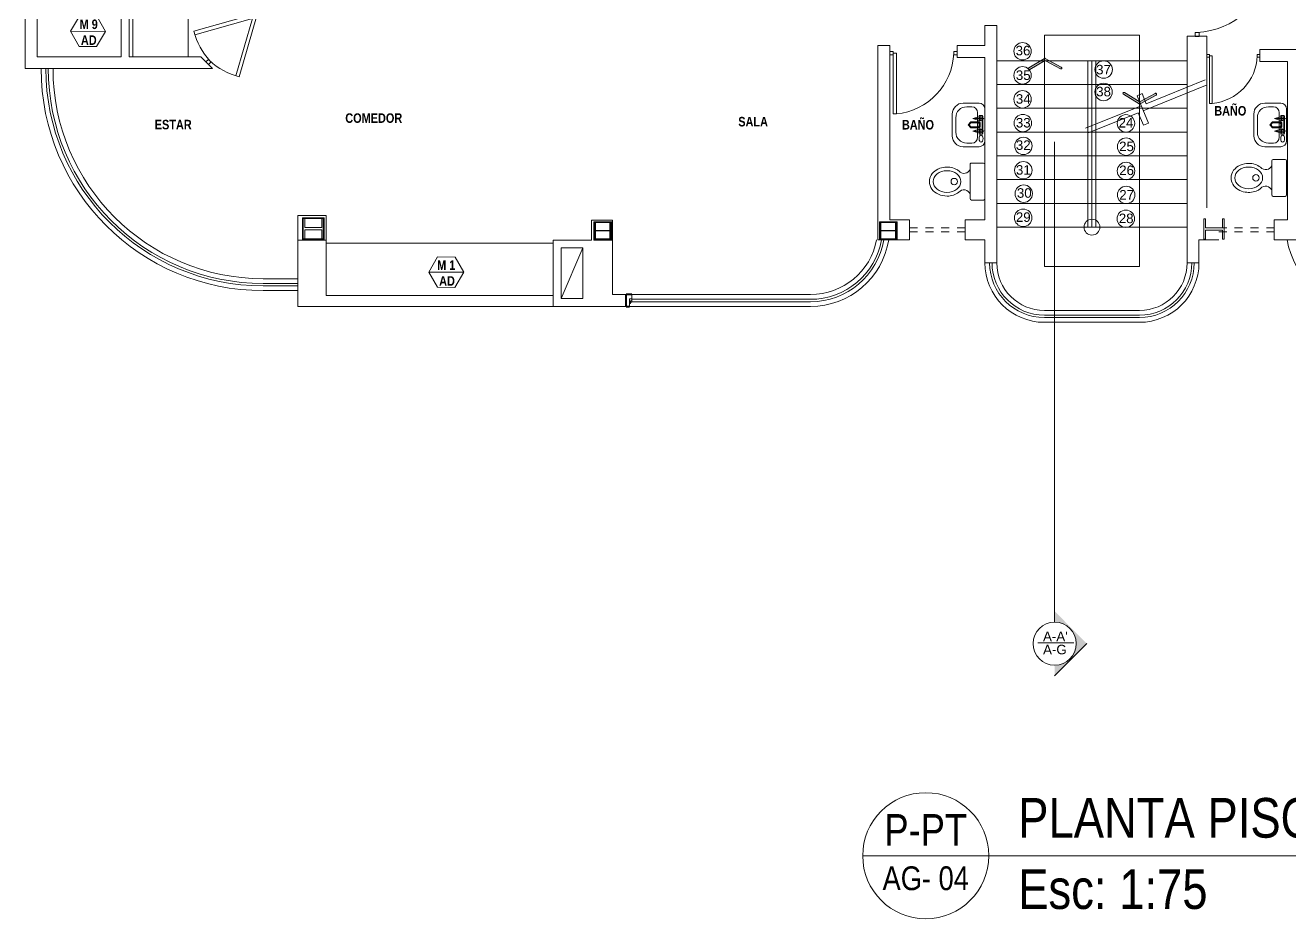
# Model space of a CAD drawing. Extents: x 1270 to 1442, y 932 to 1016.
# Drawn here: x 1365.57 to 1381.52, y 932.37 to 943.64 of the extents above; entities that cross this region are included whole.
import ezdxf
from ezdxf.enums import TextEntityAlignment as Align

# ---------------------------------------------------------------- set-up
doc = ezdxf.new("R2010")
doc.units = 0
doc.header["$MEASUREMENT"] = 0
doc.linetypes.add('HIDDEN2', pattern=[4.7625, 3.175, -1.5875])
for name, color, linetype, lineweight in [('arquitecturapasito', 252, 'Continuous', 5), ('estructural', 201, 'Continuous', 15), ('muebles', 56, 'Continuous', 9), ('muros', 5, 'Continuous', 40), ('ventanas', 4, 'Continuous', 9)]:
    doc.layers.add(name, color=color, linetype=linetype, lineweight=lineweight)
doc.styles.get("Standard").update_dxf_attribs({"font": 'arial.ttf'})

# ---------------------------------------------------------------- blocks, each defined once
blk = doc.blocks.new('lavadero')
for p, q in [((-0.22, 0), (0.22, 0)), ((-0.3, -0.3), (-0.3, -0.08)), ((-0.17, -0.1), (0.17, -0.1)), ((-0.111, -0.027), (-0.125, -0.039)), ((0.129, -0.039), (-0.125, -0.039)), ((-0.125, -0.039), (-0.125, -0.077)), ((-0.125, -0.077), (0.129, -0.077)), ((-0.083, -0.014), (-0.111, -0.065)), ((0.115, -0.027), (-0.111, -0.027)), ((-0.054, -0.065), (-0.111, -0.065)), ((-0.111, -0.065), (-0.083, -0.166)), ((-0.083, -0.014), (-0.083, -0.166)), ((-0.083, -0.014), (-0.054, -0.065)), ((-0.083, -0.166), (-0.054, -0.065)), ((-0.04, -0.077), (-0.026, -0.065)), ((-0.04, -0.192), (-0.04, -0.077)), ((-0.026, -0.065), (0.03, -0.065)), ((-0.026, -0.09), (-0.012, -0.077)), ((-0.026, -0.192), (-0.026, -0.09)), ((0.03, -0.09), (0.016, -0.077)), ((0.044, -0.077), (0.03, -0.065)), ((0.03, -0.192), (0.03, -0.09)), ((0.044, -0.077), (0.044, -0.192)), ((0.087, -0.014), (0.058, -0.065)), ((0.087, -0.166), (0.058, -0.065)), ((0.087, -0.065), (0.058, -0.065)), ((0.087, -0.065), (0.087, -0.014)), ((0.087, -0.014), (0.115, -0.065)), ((0.087, -0.065), (0.115, -0.065)), ((0.087, -0.065), (0.087, -0.166)), ((0.115, -0.065), (0.087, -0.166)), ((0.115, -0.027), (0.129, -0.039)), ((0.129, -0.077), (0.129, -0.039)), ((0.3, -0.08), (0.3, -0.3)), ((-0.25, -0.25), (-0.25, -0.18)), ((0.002, -0.23), (-0.04, -0.192)), ((0.002, -0.217), (-0.026, -0.192)), ((0.03, -0.192), (0.002, -0.217)), ((0.002, -0.23), (0.044, -0.192)), ((0.25, -0.18), (0.25, -0.25)), ((0.15, -0.45), (-0.15, -0.45)), ((0.1, -0.4), (-0.1, -0.4))]:
    blk.add_line(p, q)
for centre, radius, start, end in [((0.22, -0.08), 0.08, 0, 90), ((-0.22, -0.08), 0.08, 90, 180), ((-0.17, -0.18), 0.08, 90, 180), ((0.17, -0.18), 0.08, 0, 90), ((-0.15, -0.3), 0.15, 180, 270), ((-0.1, -0.25), 0.15, 180, 270), ((0.1, -0.25), 0.15, 270, 0), ((0.15, -0.3), 0.15, 270, 0)]:
    blk.add_arc(centre, radius, start, end)
blk.add_ellipse((-0.188, -0.053), major_axis=(-0.0489, 0.001), ratio=0.561716)
blk = doc.blocks.new('INODORO')
for p, q in [((0, -0.23), (0, 0.23)), ((0.02, 0.25), (0.18, 0.25)), ((0.2, 0.23), (0.2, -0.23)), ((0.18, -0.25), (0.02, -0.25))]:
    blk.add_line(p, q)
blk.add_circle((0.414, 0), 0.0438)
for centre, radius, start, end in [((0.02, 0.23), 0.02, 90, 180), ((0.18, 0.23), 0.02, 0, 90), ((0.283, 0.197), 0.0864, 196.4375, 322.7515), ((0.283, -0.197), 0.0864, 37.1646, 163.5625), ((0.02, -0.23), 0.02, 180, 270), ((0.18, -0.23), 0.02, 270, 0)]:
    blk.add_arc(centre, radius, start, end)
blk.add_ellipse((0.512, 0), major_axis=(0.188, 0), ratio=0.77871)
blk.add_open_spline([(0.352, -0.145), (0.364, -0.154), (0.378, -0.163), (0.444, -0.194), (0.504, -0.202), (0.629, -0.181), (0.692, -0.143), (0.741, -0.061), (0.75, -0.03), (0.75, 0), (0.75, 0.036), (0.737, 0.072), (0.671, 0.163), (0.591, 0.196), (0.453, 0.196), (0.396, 0.177), (0.352, 0.144)], degree=3, knots=[3.942102, 3.942102, 3.942102, 3.942102, 4.162638, 4.162638, 4.924422, 4.924422, 5.847984, 5.847984, 6.283185, 6.283185, 6.283185, 6.801532, 6.801532, 7.861895, 7.861895, 8.624417, 8.624417, 8.624417, 8.624417])
blk = doc.blocks.new('A$C1977046D')
for points in [[(0.583, 0.135), (0.606, 0.037), (0.654, 0.049), (0.591, 0.317), (0.64, 0.328), (0.669, 0.206)], [(1.173, 0.274), (0.631, 0.146)], [(1.161, 0.322), (0.669, 0.206)], [(0.62, 0.195), (0, 0.049)], [(0.583, 0.135), (0.011, 0)]]:
    blk.add_lwpolyline(points)
blk = doc.blocks.new('JIK')
at = {"layer": 'muebles'}
for p, q in [((1447.18, 1060.251), (1447.226, 1060.288)), ((1447.18, 1060.251), (1447.18, 1059.625)), ((1447.226, 1060.288), (1447.226, 1059.589)), ((1447.237, 1060.288), (1447.237, 1059.589)), ((1447.237, 1060.288), (1447.843, 1060.288)), ((1447.843, 1060.288), (1447.843, 1059.589)), ((1447.155, 1060.091), (1447.155, 1060.241)), ((1447.155, 1060.241), (1447.18, 1060.241)), ((1447.161, 1060.234), (1447.161, 1060.098)), ((1447.161, 1060.234), (1447.18, 1060.234)), ((1447.18, 1059.625), (1447.226, 1059.589)), ((1447.226, 1059.589), (1447.237, 1059.589)), ((1447.237, 1059.589), (1447.843, 1059.589))]:
    blk.add_line(p, q, dxfattribs=at)
blk = doc.blocks.new('puerta vaiven')
for p, q in [((-0.023, 0.9), (0.022, 0.9)), ((-0.023, 0.855), (-0.023, 0.9)), ((0, 0.855), (-0.023, 0.855)), ((0.022, 0.855), (0, 0.855)), ((0.022, 0.9), (0.022, 0.855)), ((-0.023, 0.045), (-0.404, 0.735)), ((0, 0.097), (-0.365, 0.757)), ((0, 0.097), (0.365, 0.757)), ((0.022, 0.045), (0.404, 0.735)), ((-0.023, 0.045), (0.022, 0.045)), ((-0.023, 0), (-0.023, 0.045)), ((0, 0), (-0.023, 0)), ((-0.023, 0.045), (0.022, 0.045)), ((0.022, 0), (0, 0)), ((0.022, 0.045), (0.022, 0))]:
    blk.add_line(p, q)
for centre, start, end in [((0.032, 0.01), 92.1815, 121.0201), ((-0.032, 0.01), 58.9799, 87.8185)]:
    blk.add_arc(centre, 0.846, start, end)
blk = doc.blocks.new('PUERTA2')
for p, q in [((-0.1, 0.925), (-0.05, 0.925)), ((-0.1, 0.025), (-0.1, 0.925)), ((-0.05, 0.925), (-0.05, 0.025)), ((-0.05, 0.025), (-0.05, 0.925)), ((-1, 0.05), (-0.95, 0.05)), ((-1, 0), (-1, 0.05)), ((-0.95, 0), (-1, 0)), ((-0.95, 0.05), (-0.95, 0.025)), ((-0.95, 0.025), (-0.95, 0)), ((-0.05, 0.025), (-0.1, 0.025)), ((-0.05, 0.05), (0, 0.05)), ((-0.05, 0), (-0.05, 0.05)), ((0, 0), (-0.05, 0)), ((0, 0.05), (0, 0.025)), ((0, 0.025), (0, 0))]:
    blk.add_line(p, q)
blk.add_arc((-0.011, -0.011), 0.94, 95.4546, 177.8185)
blk = doc.blocks.new('buyht')
at = {"layer": 'muros', "ltscale": 0.05}
blk.add_line((0.072, 0.15), (0, 0.15), dxfattribs=at)
at = {"layer": 'muros'}
for q in [(0, 0.15), (0.042, 0)]:
    blk.add_line((0, 0), q, dxfattribs=at)
at = {"layer": 'ventanas'}
for p, q in [((0.042, 0.098), (0.042, 0)), ((0.042, 0.037), (0.057, 0.037)), ((0.057, 0.073), (0.072, 0.073)), ((0.057, 0.073), (0.057, 0.037)), ((0.072, 0.056), (0.057, 0.056)), ((0.072, 0.094), (0.072, 0.15))]:
    blk.add_line(p, q, dxfattribs=at)
blk.add_lwpolyline([(0.072, 0.056), (0.072, 0.098), (0.042, 0.098)], dxfattribs=at)
blk = doc.blocks.new('iiiiiiiiiiiii')
at = {"layer": 'estructural'}
for p, q in [((0.0101, 0.105), (0.0101, 0.204)), ((0.19299, 0.204), (0.19299, 0.105)), ((0.0101, 0.105), (0.19299, 0.105)), ((0.0101, 0), (0.0101, 0.099)), ((0.0101, 0.099), (0.19299, 0.099)), ((0.19299, 0.099), (0.19299, 0))]:
    blk.add_line(p, q, dxfattribs=at)
blk.add_lwpolyline([(0, 0.204), (0.204, 0.204), (0.204, 0), (0, 0)], close=True, dxfattribs=at)
blk = doc.blocks.new('jhuji')
at = {"layer": 'estructural'}
for p, q in [((-0.204, 0), (-0.204, -0.204)), ((-0.204, 0), (-0.1939, 0)), ((-0.1939, -0.099), (-0.1939, 0)), ((-0.01101, 0), (-0.01101, -0.099)), ((-0.01101, 0), (0, 0)), ((0, 0), (0, -0.204)), ((-0.1939, -0.099), (-0.01101, -0.099)), ((-0.1939, -0.204), (-0.1939, -0.105)), ((-0.1939, -0.105), (-0.01101, -0.105)), ((-0.01101, -0.105), (-0.01101, -0.204)), ((-0.204, -0.204), (-0.1939, -0.204)), ((-0.01101, -0.204), (0, -0.204))]:
    blk.add_line(p, q, dxfattribs=at)
blk = doc.blocks.new('columna25')
at = {"layer": 'estructural'}
for p, q in [((-0.254, 0.2529), (0, 0.2529)), ((-0.254, 0.2331), (-0.254, 0.2529)), ((-0.142, 0.2331), (-0.254, 0.2331)), ((-0.142, 0.2331), (-0.142, 0.0198)), ((0, 0.2331), (-0.112, 0.2331)), ((-0.112, 0.2331), (-0.112, 0.0198)), ((0, 0.2529), (0, 0.2331)), ((-0.254, 0), (-0.254, 0.0198)), ((-0.254, 0.0198), (-0.142, 0.0198)), ((0, 0), (-0.254, 0)), ((-0.112, 0.0198), (0, 0.0198)), ((0, 0.0198), (0, 0))]:
    blk.add_line(p, q, dxfattribs=at)

msp = doc.modelspace()

# ---------------------------------------------------------------- hatches: boundary and pattern name
at = {"layer": 'arquitecturapasito'}
for points in [[(1378.643, 943.095, 0.414348), (1378.638, 943.112), (1378.436, 943.222, 0.267949), (1378.424, 943.222), (1378.227, 943.102, 0.417112), (1378.223, 943.085, 0.411321), (1378.24, 943.081), (1378.424, 943.193, -0.267949), (1378.437, 943.193), (1378.626, 943.09, 0.414079)], [(1379.838, 942.776, -0.414348), (1379.833, 942.759), (1379.631, 942.648, -0.267949), (1379.618, 942.649), (1379.422, 942.769, -0.417112), (1379.418, 942.786, -0.411321), (1379.435, 942.79), (1379.619, 942.678, 0.267949), (1379.631, 942.677), (1379.821, 942.781, -0.414079)]]:
    msp.add_hatch(color=252, dxfattribs=at).paths.add_polyline_path(points)
at = {"layer": 'arquitecturapasito', "ltscale": 6}
msp.add_hatch(color=252, dxfattribs=at).paths.add_polyline_path([(1378.554, 936.112), (1378.554, 936.248), (1378.961, 935.84), (1378.554, 935.433), (1378.554, 935.569, 1)])

# ---------------------------------------------------------------- linework, layer by layer
at = {"layer": 'arquitecturapasito', "color": 252}
for p, q in [((1365.572, 943.093), (1365.572, 944.03)), ((1366.782, 944.03), (1366.782, 943.243)), ((1366.882, 943.243), (1366.882, 944.03)), ((1365.722, 943.243), (1365.722, 943.88)), ((1366.142, 943.564), (1366.584, 943.561)), ((1377.674, 943.635), (1377.674, 943.384)), ((1377.824, 943.635), (1377.674, 943.635)), ((1377.824, 943.635), (1377.824, 943.384)), ((1376.474, 943.384), (1376.324, 943.384)), ((1376.324, 943.384), (1376.324, 940.935)), ((1376.474, 943.384), (1376.474, 941.185)), ((1377.324, 943.384), (1377.324, 943.234)), ((1377.674, 943.384), (1377.324, 943.384)), ((1377.824, 943.384), (1377.824, 940.935)), ((1378.424, 940.595), (1378.424, 943.513)), ((1379.624, 943.513), (1378.424, 943.513)), ((1379.624, 943.513), (1379.624, 942.764)), ((1379.624, 943.493), (1379.624, 940.595)), ((1380.224, 943.5), (1380.224, 940.935)), ((1380.224, 943.5), (1380.474, 943.5)), ((1380.474, 941.335), (1380.474, 943.5)), ((1365.722, 943.243), (1366.782, 943.243)), ((1366.882, 943.243), (1367.786, 943.243)), ((1367.786, 943.243), (1367.934, 943.093)), ((1377.674, 943.234), (1377.324, 943.234)), ((1377.674, 943.234), (1377.674, 941.185)), ((1381.639, 943.334), (1381.143, 943.334)), ((1381.143, 943.334), (1381.143, 943.184)), ((1365.572, 943.093), (1367.934, 943.093)), ((1379.024, 943.193), (1377.824, 943.193)), ((1379.024, 943.193), (1377.824, 943.193)), ((1378.974, 941.093), (1378.974, 943.193)), ((1379.024, 941.093), (1379.024, 943.193)), ((1379.024, 943.193), (1380.224, 943.193)), ((1379.074, 941.093), (1379.074, 943.193)), ((1380.474, 943.184), (1380.474, 941.435)), ((1381.489, 943.184), (1381.143, 943.184)), ((1379.024, 942.893), (1377.824, 942.893)), ((1379.024, 942.893), (1380.224, 942.893)), ((1379.024, 942.593), (1377.824, 942.593)), ((1379.024, 942.593), (1380.224, 942.593)), ((1379.024, 942.293), (1377.824, 942.293)), ((1379.024, 942.293), (1380.224, 942.293)), ((1379.024, 941.993), (1377.824, 941.993)), ((1379.024, 941.993), (1380.224, 941.993)), ((1379.024, 941.693), (1377.824, 941.693)), ((1379.024, 941.693), (1380.224, 941.693)), ((1379.024, 941.393), (1377.824, 941.393)), ((1379.024, 941.393), (1380.224, 941.393)), ((1369.009, 940.443), (1369.009, 941.24)), ((1369.367, 941.24), (1369.009, 941.24)), ((1369.068, 941.211), (1369.341, 941.211)), ((1369.068, 941.211), (1369.068, 940.937)), ((1369.098, 941.201), (1369.311, 941.201)), ((1369.331, 941.201), (1369.331, 940.947)), ((1369.331, 941.201), (1369.331, 940.947)), ((1369.331, 941.201), (1369.331, 940.947)), ((1369.331, 941.201), (1369.331, 940.947)), ((1369.331, 941.201), (1369.331, 940.947)), ((1369.341, 941.211), (1369.341, 940.937)), ((1369.367, 941.24), (1369.367, 940.233)), ((1372.978, 941.183), (1372.711, 941.183)), ((1372.711, 941.183), (1372.711, 940.927)), ((1372.743, 941.16), (1372.966, 941.16)), ((1372.743, 941.16), (1372.743, 940.936)), ((1372.763, 941.15), (1372.946, 941.15)), ((1372.966, 941.16), (1372.966, 940.936)), ((1372.978, 941.183), (1372.978, 940.243)), ((1376.724, 941.185), (1376.474, 941.185)), ((1376.546, 941.151), (1376.546, 941.052)), ((1376.546, 941.151), (1376.546, 941.052)), ((1376.557, 941.151), (1376.557, 940.947)), ((1376.557, 941.151), (1376.557, 940.947)), ((1376.557, 941.151), (1376.557, 940.947)), ((1376.724, 941.185), (1376.724, 940.935)), ((1377.674, 941.185), (1377.424, 941.185)), ((1377.424, 941.185), (1377.424, 940.935)), ((1381.324, 941.185), (1381.489, 941.185)), ((1381.324, 941.185), (1381.324, 940.935)), ((1377.824, 941.093), (1379.024, 941.093)), ((1377.824, 941.093), (1377.824, 940.643)), ((1379.024, 941.093), (1380.224, 941.093)), ((1380.224, 941.093), (1380.224, 940.643)), ((1369.367, 940.927), (1369.009, 940.927)), ((1369.068, 940.937), (1369.341, 940.937)), ((1369.098, 940.947), (1369.311, 940.947)), ((1369.331, 940.947), (1369.311, 940.947)), ((1369.331, 940.947), (1369.311, 940.947)), ((1369.331, 940.947), (1369.311, 940.947)), ((1369.331, 940.947), (1369.311, 940.947)), ((1369.331, 940.947), (1369.311, 940.947)), ((1369.367, 940.891), (1372.23, 940.891)), ((1372.711, 940.927), (1372.23, 940.927)), ((1372.23, 940.093), (1372.23, 940.927)), ((1372.33, 940.193), (1372.33, 940.832)), ((1372.33, 940.832), (1372.604, 940.832)), ((1372.33, 940.193), (1372.604, 940.832)), ((1372.604, 940.832), (1372.604, 940.193)), ((1372.743, 940.936), (1372.966, 940.936)), ((1372.763, 940.946), (1372.946, 940.946)), ((1376.724, 940.935), (1376.324, 940.935)), ((1377.674, 940.935), (1377.424, 940.935)), ((1377.674, 940.935), (1377.674, 940.643)), ((1380.374, 940.935), (1380.624, 940.935)), ((1380.374, 940.935), (1380.374, 940.643)), ((1381.324, 940.935), (1381.639, 940.935)), ((1370.66, 940.527), (1371.102, 940.524)), ((1377.824, 940.643), (1377.674, 940.643)), ((1379.624, 940.595), (1378.424, 940.595)), ((1380.224, 940.643), (1380.374, 940.643)), ((1369.009, 940.443), (1368.572, 940.443)), ((1369.009, 940.443), (1369.009, 940.093)), ((1369.009, 940.293), (1368.572, 940.293)), ((1372.23, 940.233), (1369.367, 940.233)), ((1372.604, 940.193), (1372.33, 940.193)), ((1373.149, 940.243), (1372.978, 940.243)), ((1373.149, 940.093), (1373.149, 940.243)), ((1378.554, 940.257), (1378.554, 936.112))]:
    msp.add_line(p, q, dxfattribs=at)
at = {"layer": 'arquitecturapasito', "color": 252, "ltscale": 0.05}
for p, q in [((1377.824, 943.384), (1377.824, 940.935)), ((1377.674, 943.234), (1377.674, 941.185)), ((1381.489, 943.184), (1381.489, 941.185)), ((1375.474, 940.243), (1373.149, 940.243)), ((1373.149, 940.093), (1369.009, 940.093)), ((1375.474, 940.093), (1373.149, 940.093)), ((1379.624, 940.043), (1378.424, 940.043)), ((1379.624, 939.893), (1378.424, 939.893))]:
    msp.add_line(p, q, dxfattribs=at)
at = {"layer": 'arquitecturapasito', "color": 252, "ltscale": 6}
for p, q in [((1378.554, 942.171), (1378.554, 936.142)), ((1378.796, 935.849), (1378.34, 935.849)), ((1378.961, 935.84), (1378.554, 935.433))]:
    msp.add_line(p, q, dxfattribs=at)
at = {"layer": 'arquitecturapasito', "color": 252, "linetype": 'HIDDEN2', "ltscale": 0.025}
for p, q in [((1377.424, 941.085), (1376.724, 941.085)), ((1377.424, 941.035), (1376.724, 941.035)), ((1380.624, 941.085), (1381.324, 941.085)), ((1380.624, 941.035), (1381.324, 941.035))]:
    msp.add_line(p, q, dxfattribs=at)
at = {"layer": 'arquitecturapasito', "color": 252, "ltscale": 0.025}
for p, q in [((1369.009, 940.383), (1368.572, 940.383)), ((1369.009, 940.353), (1368.572, 940.353)), ((1375.474, 940.183), (1373.221, 940.183)), ((1375.474, 940.153), (1373.221, 940.153)), ((1379.624, 939.983), (1378.424, 939.983)), ((1379.624, 939.953), (1378.424, 939.953))]:
    msp.add_line(p, q, dxfattribs=at)
at = {"layer": 'arquitecturapasito', "color": 252, "linetype": 'ByBlock', "ltscale": 6}
msp.add_line((1377.723, 933.165), (1376.133, 933.165), dxfattribs=at)
at = {"layer": 'arquitecturapasito', "color": 252, "linetype": 'ByBlock'}
msp.add_line((1377.723, 933.165), (1389.896, 933.165), dxfattribs=at)
at = {"layer": 'arquitecturapasito', "color": 252}
for points in [[(1366.142, 943.564), (1366.251, 943.372), (1366.472, 943.37), (1366.584, 943.561), (1366.475, 943.753), (1366.254, 943.755)], [(1372.743, 941.16), (1372.972, 941.16), (1372.972, 940.931), (1372.743, 940.931)], [(1376.343, 941.161), (1376.567, 941.161), (1376.567, 940.937), (1376.343, 940.937)], [(1370.66, 940.527), (1370.769, 940.335), (1370.99, 940.333), (1371.102, 940.524), (1370.993, 940.716), (1370.772, 940.718)]]:
    msp.add_lwpolyline(points, close=True, dxfattribs=at)
for points in [[(1378.227, 943.102), (1378.424, 943.222, -0.267949), (1378.436, 943.222), (1378.638, 943.112, -0.414214), (1378.643, 943.095), (1378.643, 943.095, -0.414214), (1378.626, 943.09), (1378.437, 943.193, 0.267949), (1378.424, 943.193), (1378.24, 943.081, -0.414214), (1378.223, 943.085), (1378.223, 943.085, -0.414214)], [(1379.422, 942.769), (1379.618, 942.649, 0.267949), (1379.631, 942.648), (1379.833, 942.759, 0.414214), (1379.838, 942.776), (1379.838, 942.776, 0.414214), (1379.821, 942.781), (1379.631, 942.677, -0.267949), (1379.619, 942.678), (1379.435, 942.79, 0.414214), (1379.417, 942.786), (1379.417, 942.786, 0.414214)]]:
    msp.add_lwpolyline(points, format="xyb", close=True, dxfattribs=at)
for points in [[(1372.946, 941.15), (1372.957, 941.15), (1372.957, 940.946), (1372.946, 940.946)], [(1376.546, 941.151), (1376.557, 941.151), (1376.557, 940.947), (1376.546, 940.947)]]:
    msp.add_lwpolyline(points, dxfattribs=at)
for centre, radius in [((1378.149, 943.312), 0.11), ((1378.149, 943.008), 0.11), ((1379.172, 943.081), 0.11), ((1379.171, 942.798), 0.11), ((1378.149, 942.706), 0.11), ((1378.153, 942.406), 0.11), ((1379.453, 942.402), 0.11), ((1378.16, 942.118), 0.11), ((1379.455, 942.109), 0.11), ((1378.159, 941.811), 0.11), ((1379.454, 941.802), 0.11), ((1378.164, 941.516), 0.11), ((1379.456, 941.5), 0.11), ((1378.157, 941.211), 0.11), ((1379.451, 941.199), 0.11), ((1379.024, 941.093), 0.1)]:
    msp.add_circle(centre, radius, dxfattribs=at)
at = {"layer": 'arquitecturapasito', "color": 252, "ltscale": 6}
msp.add_circle((1378.554, 935.84), 0.272, dxfattribs=at)
at = {"layer": 'arquitecturapasito', "color": 252, "linetype": 'ByBlock', "ltscale": 6}
msp.add_circle((1376.928, 933.165), 0.795, dxfattribs=at)
at = {"layer": 'arquitecturapasito', "color": 252}
for centre, radius, start, end in [((1368.572, 943.093), 2.8, 180, 270), ((1368.572, 943.093), 2.65, 180, 270), ((1379.624, 940.643), 0.75, 270, 0), ((1379.624, 940.643), 0.6, 270, 0)]:
    msp.add_arc(centre, radius, start, end, dxfattribs=at)
at = {"layer": 'arquitecturapasito', "color": 252, "ltscale": 0.025}
for centre, radius, start, end in [((1368.572, 943.093), 2.74, 180, 270), ((1368.572, 943.093), 2.71, 180, 270), ((1375.474, 941.093), 0.94, 270, 350.3354), ((1375.474, 941.093), 0.91, 270, 350.0135), ((1378.424, 940.643), 0.69, 180, 270), ((1378.424, 940.643), 0.66, 180, 270), ((1379.624, 940.643), 0.69, 270, 0), ((1379.624, 940.643), 0.66, 270, 0)]:
    msp.add_arc(centre, radius, start, end, dxfattribs=at)
at = {"layer": 'arquitecturapasito', "color": 252, "ltscale": 0.05}
for centre, radius, start, end in [((1375.474, 941.093), 1, 270, 350.9203), ((1375.474, 941.093), 0.85, 270, 349.3006), ((1382.474, 941.093), 1, 189.0797, 270), ((1378.424, 940.643), 0.75, 180, 270), ((1378.424, 940.643), 0.6, 180, 270)]:
    msp.add_arc(centre, radius, start, end, dxfattribs=at)

# ---------------------------------------------------------------- block references
at = {"layer": 'arquitecturapasito', "color": 252}
for name, p, xscale, yscale, zscale, rotation in [('PUERTA2', (1380.325, 944.492), -0.99208225501161, 0.99208225501161, 0.9920822550117714, 270), ('PUERTA2', (1376.474, 943.308), 0.850019985941799, 0.850019985941799, 0.850019985941799, 180), ('PUERTA2', (1380.474, 943.272), 0.6690149629766893, 0.6690149629766893, 0.6690149629766893, 180), ('A$C1977046D', (1380.468, 942.953), 1.365000000000007, 1.365000000000007, 1.365000000000007, 188.714916046796)]:
    msp.add_blockref(name, p, dxfattribs=dict(at, xscale=xscale, yscale=yscale, zscale=zscale, rotation=rotation))
at = {"layer": 'arquitecturapasito', "color": 252, "xscale": -1}
for name, p, rotation in [('puerta vaiven', (1368.506, 943.795), 134.8039841770984), ('JIK', (2427.217, 2391.086), 90)]:
    msp.add_blockref(name, p, dxfattribs=dict(at, rotation=rotation))
at = {"layer": 'arquitecturapasito', "color": 252, "ltscale": 0.1}
for name, p, xscale, yscale, zscale, rotation in [('lavadero', (1377.674, 942.382), -0.9166666666667425, 0.9166666666667425, 0.9166666666668036, 270), ('lavadero', (1381.478, 942.382), -0.9166666666667425, 0.9166666666667425, 0.9166666666668036, 270), ('INODORO', (1377.674, 941.668), 0.9333333335534917, 0.9333333335534917, 0.9333333335534917, 180)]:
    msp.add_blockref(name, p, dxfattribs=dict(at, xscale=xscale, yscale=yscale, zscale=zscale, rotation=rotation))
at = {"layer": 'arquitecturapasito', "color": 252, "ltscale": 0.1, "xscale": -0.9333333335539464, "yscale": 0.9333333335537191, "zscale": 0.9333333335536669}
msp.add_blockref('INODORO', (1381.479, 941.715), dxfattribs=at)
at = {"layer": 'arquitecturapasito', "color": 252, "rotation": 270}
for p in [(1369.078, 940.947), (1380.437, 940.943)]:
    msp.add_blockref('columna25', p, dxfattribs=at)
at = {"layer": 'arquitecturapasito', "color": 252}
for name, p in [('jhuji', (1372.957, 941.15)), ('iiiiiiiiiiiii', (1376.353, 940.947)), ('buyht', (1373.149, 940.093))]:
    msp.add_blockref(name, p, dxfattribs=at)

# ---------------------------------------------------------------- texts
at = {"layer": 'arquitecturapasito', "color": 252, "linetype": 'ByBlock'}
for s, p in [('36', (1378.155, 943.26)), ('35', (1378.158, 942.95)), ('37', (1379.17, 943.02)), ('34', (1378.158, 942.65)), ('38', (1379.171, 942.743)), ('33', (1378.158, 942.35)), ('24', (1379.453, 942.35)), ('32', (1378.158, 942.068)), ('25', (1379.46, 942.052)), ('31', (1378.159, 941.755)), ('26', (1379.461, 941.75)), ('30', (1378.171, 941.464)), ('27', (1379.462, 941.441)), ('29', (1378.158, 941.16)), ('28', (1379.456, 941.144))]:
    msp.add_text(s, height=0.12, dxfattribs=at).set_placement(p, align=Align.CENTER)
at = {"layer": 'arquitecturapasito', "color": 252, "char_height": 0.12, "attachment_point": 5}
for s, insert, width in [('{\\fArial Narrow|b1|i0|c0|p34;M 9}', (1366.372, 943.651), 1.05345), ('{\\fArial Narrow|b1|i0|c0|p34;AD}', (1366.373, 943.452), 0.41563), ('{\\fArial Narrow|b1|i0|c0|p34;BAÑO}', (1380.769, 942.56), 0.73584), ('{\\fArial Narrow|b1|i0|c0|p34;ESTAR}', (1367.438, 942.386), 0.73584), ('{\\fArial Narrow|b1|i0|c238|p34;CO\\fArial Narrow|b1|i0|c0|p34;MEDOR}', (1369.967, 942.468), 0.73584), ('{\\fArial Narrow|b1|i0|c238|p34;SALA}', (1374.751, 942.423), 0.73584), ('{\\fArial Narrow|b1|i0|c0|p34;BAÑO}', (1376.83, 942.384), 0.73584), ('{\\fArial Narrow|b1|i0|c0|p34;M 1}', (1370.881, 940.614), 1.05345), ('{\\fArial Narrow|b1|i0|c0|p34;AD}', (1370.891, 940.415), 0.41563), ("A-A'", (1378.563, 935.931), 24.08378), ('A-G', (1378.557, 935.765), 24.08378)]:
    msp.add_mtext(s, dxfattribs=dict(at, insert=insert, width=width))
at = {"layer": 'arquitecturapasito', "color": 252, "linetype": 'ByBlock'}
for s, insert, char_height, width, attachment_point in [('{\\fArial Narrow|b0|i0|c0|p34;PLANTA PISO TIPO 3º 4º Y 5º PISO N+ 6.52}', (1378.094, 933.893), 0.5, 12.57587, 1), ('{\\fArial Narrow|b0|i0|c0|p34;P-PT}', (1376.928, 933.49), 0.4, 47.17273, 5), ('{\\fArial Narrow|b0|i0|c0|p34;AG- 04}', (1376.928, 932.879), 0.3, 47.17273, 5), ('{\\fArial Narrow|b0|i0|c0|p34;Esc: 1:75}', (1378.094, 932.994), 0.5, 9.30102, 1)]:
    msp.add_mtext(s, dxfattribs=dict(at, insert=insert, char_height=char_height, width=width, attachment_point=attachment_point))

doc.saveas('drawing.dxf')
